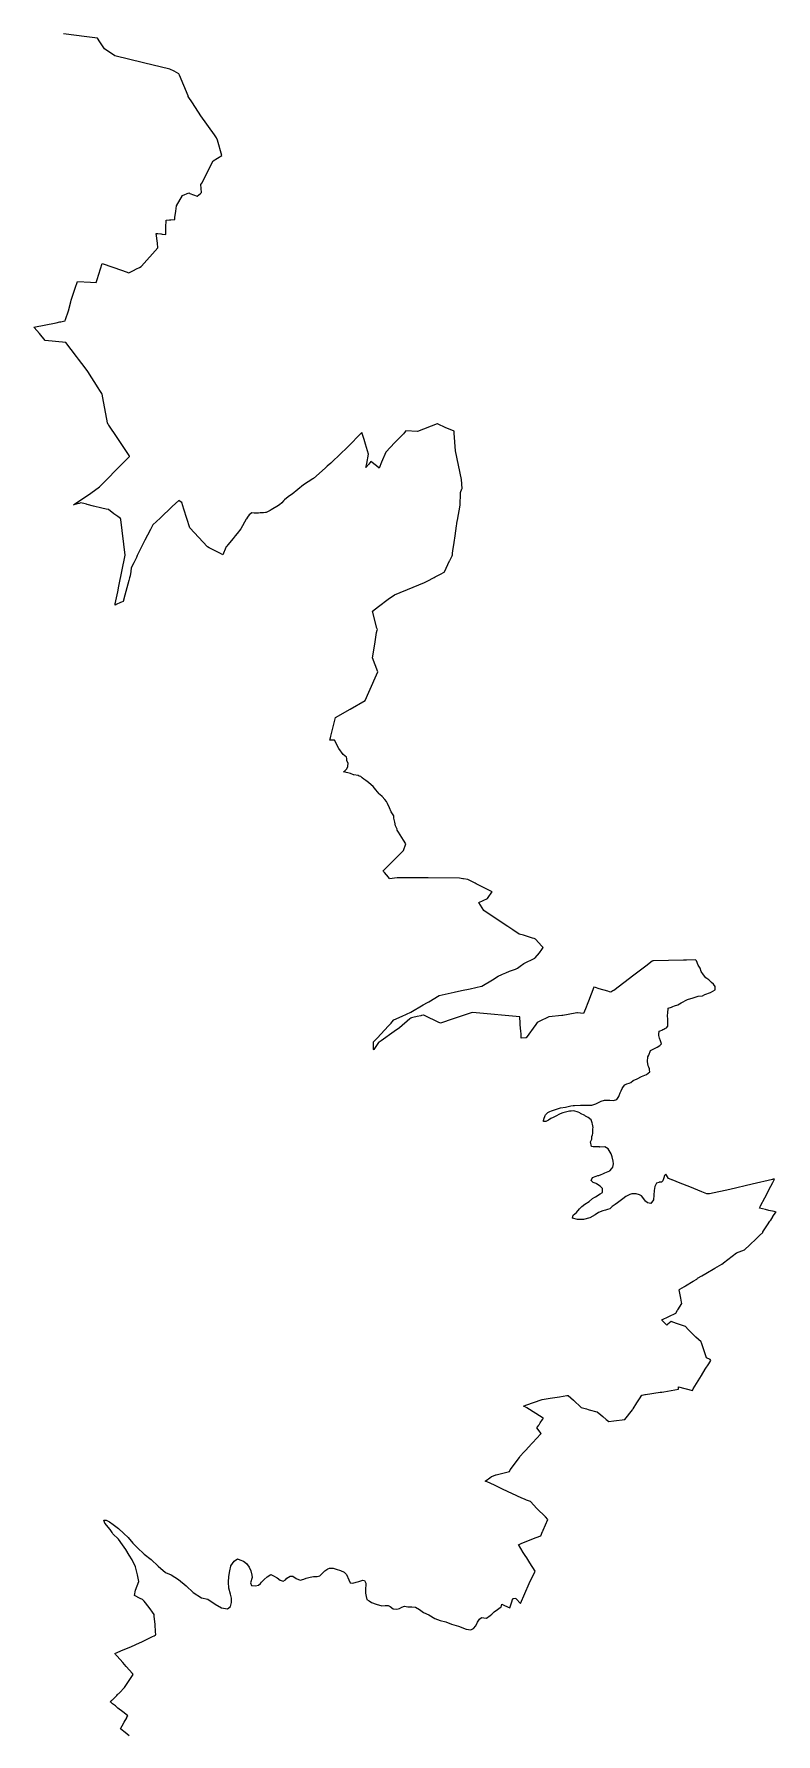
# Model space of a CAD drawing. Header units: metres. Extents: x 319750 to 415268, y 1725605 to 1842937.
# Drawn here: x 375257 to 388463, y 1782412 to 1812675 of the extents above; entities that cross this region are included whole.
import ezdxf

# ---------------------------------------------------------------- set-up
doc = ezdxf.new("R2010")
doc.units = ezdxf.units.M
doc.header["$MEASUREMENT"] = 0
doc.layers.add('DISTRICT BOUNDRY', color=86, linetype='Continuous')

msp = doc.modelspace()

# ---------------------------------------------------------------- linework, layer by layer
at = {"layer": 'DISTRICT BOUNDRY'}
msp.add_polyline3d([(376949, 1782377, 0), (376877, 1782439, 0), (376856, 1782456, 0), (376828, 1782480, 0), (376797, 1782506, 0), (376825, 1782556, 0), (376864, 1782625, 0), (376907, 1782701, 0), (376912, 1782710, 0), (376927, 1782736, 0), (376920, 1782741, 0), (376838, 1782805, 0), (376752, 1782874, 0), (376728, 1782894, 0), (376705, 1782912, 0), (376655, 1782952, 0), (376632, 1782971, 0), (376614, 1782986, 0), (376625, 1782997, 0), (376636, 1783006, 0), (376643, 1783013, 0), (376655, 1783023, 0), (376729, 1783099, 0), (376745, 1783116, 0), (376755, 1783127, 0), (376765, 1783136, 0), (376776, 1783148, 0), (376869, 1783241, 0), (377019, 1783474, 0), (377008, 1783487, 0), (376900, 1783613, 0), (376839, 1783685, 0), (376736, 1783798, 0), (376724, 1783811, 0), (376708, 1783828, 0), (376700, 1783837, 0), (376693, 1783845, 0), (376843, 1783912, 0), (376980, 1783966, 0), (377072, 1784006, 0), (377134, 1784033, 0), (377175, 1784052, 0), (377212, 1784069, 0), (377364, 1784147, 0), (377397, 1784162, 0), (377416, 1784171, 0), (377421, 1784176, 0), (377424, 1784178, 0), (377420, 1784236, 0), (377412, 1784354, 0), (377411, 1784366, 0), (377407, 1784411, 0), (377397, 1784509, 0), (377395, 1784535, 0), (377393, 1784538, 0), (377364, 1784580, 0), (377324, 1784638, 0), (377241, 1784746, 0), (377218, 1784775, 0), (377213, 1784782, 0), (377191, 1784809, 0), (377149, 1784825, 0), (377046, 1784879, 0), (377065, 1784972, 0), (377096, 1785052, 0), (377123, 1785130, 0), (377097, 1785243, 0), (377064, 1785391, 0), (377007, 1785512, 0), (376949, 1785597, 0), (376889, 1785697, 0), (376834, 1785782, 0), (376760, 1785882, 0), (376659, 1785975, 0), (376646, 1785998, 0), (376615, 1786052, 0), (376520, 1786164, 0), (376498, 1786217, 0), (376544, 1786216, 0), (376602, 1786187, 0), (376665, 1786140, 0), (376758, 1786071, 0), (376856, 1785980, 0), (376933, 1785912, 0), (377014, 1785807, 0), (377093, 1785730, 0), (377216, 1785613, 0), (377343, 1785517, 0), (377466, 1785403, 0), (377600, 1785290, 0), (377699, 1785246, 0), (377831, 1785163, 0), (377967, 1785050, 0), (378088, 1784931, 0), (378236, 1784836, 0), (378353, 1784815, 0), (378480, 1784723, 0), (378596, 1784657, 0), (378701, 1784642, 0), (378757, 1784681, 0), (378774, 1784754, 0), (378771, 1784829, 0), (378757, 1784902, 0), (378724, 1785007, 0), (378719, 1785114, 0), (378722, 1785219, 0), (378741, 1785319, 0), (378761, 1785402, 0), (378761, 1785402, 0), (378762, 1785408, 0), (378820, 1785492, 0), (378877, 1785528, 0), (378923, 1785514, 0), (378984, 1785491, 0), (379038, 1785449, 0), (379087, 1785382, 0), (379118, 1785318, 0), (379133, 1785237, 0), (379137, 1785200, 0), (379113, 1785103, 0), (379130, 1785056, 0), (379197, 1785049, 0), (379255, 1785060, 0), (379288, 1785090, 0), (379308, 1785115, 0), (379356, 1785165, 0), (379406, 1785213, 0), (379470, 1785250, 0), (379522, 1785225, 0), (379582, 1785190, 0), (379641, 1785151, 0), (379689, 1785135, 0), (379731, 1785157, 0), (379755, 1785189, 0), (379819, 1785220, 0), (379866, 1785221, 0), (379925, 1785181, 0), (379992, 1785152, 0), (380058, 1785168, 0), (380101, 1785186, 0), (380172, 1785206, 0), (380229, 1785215, 0), (380299, 1785216, 0), (380345, 1785228, 0), (380382, 1785265, 0), (380431, 1785315, 0), (380484, 1785355, 0), (380518, 1785366, 0), (380579, 1785367, 0), (380636, 1785349, 0), (380710, 1785324, 0), (380777, 1785294, 0), (380821, 1785251, 0), (380860, 1785156, 0), (380886, 1785105, 0), (380933, 1785096, 0), (380990, 1785114, 0), (381039, 1785129, 0), (381111, 1785150, 0), (381141, 1785142, 0), (381163, 1785099, 0), (381164, 1785058, 0), (381157, 1785010, 0), (381156, 1784920, 0), (381168, 1784863, 0), (381178, 1784805, 0), (381221, 1784780, 0), (381266, 1784751, 0), (381344, 1784722, 0), (381449, 1784696, 0), (381506, 1784697, 0), (381559, 1784702, 0), (381596, 1784681, 0), (381651, 1784639, 0), (381715, 1784634, 0), (381760, 1784647, 0), (381805, 1784669, 0), (381851, 1784686, 0), (381912, 1784679, 0), (381982, 1784677, 0), (382049, 1784670, 0), (382119, 1784626, 0), (382187, 1784578, 0), (382283, 1784535, 0), (382392, 1784466, 0), (382483, 1784434, 0), (382587, 1784412, 0), (382689, 1784368, 0), (382814, 1784329, 0), (382948, 1784280, 0), (383031, 1784266, 0), (383079, 1784290, 0), (383123, 1784336, 0), (383149, 1784403, 0), (383185, 1784459, 0), (383223, 1784489, 0), (383262, 1784479, 0), (383308, 1784473, 0), (383377, 1784519, 0), (383408, 1784546, 0), (383448, 1784587, 0), (383505, 1784629, 0), (383553, 1784663, 0), (383571, 1784672, 0), (383585, 1784722, 0), (383628, 1784702, 0), (383724, 1784657, 0), (383754, 1784745, 0), (383781, 1784823, 0), (383796, 1784825, 0), (383830, 1784830, 0), (383840, 1784819, 0), (383918, 1784736, 0), (384068, 1785091, 0), (384174, 1785312, 0), (384083, 1785457, 0), (384026, 1785547, 0), (383998, 1785590, 0), (383963, 1785642, 0), (383882, 1785783, 0), (383906, 1785793, 0), (383941, 1785807, 0), (384195, 1785909, 0), (384276, 1785942, 0), (384307, 1786015, 0), (384311, 1786022, 0), (384319, 1786042, 0), (384402, 1786233, 0), (384360, 1786281, 0), (384208, 1786425, 0), (384092, 1786550, 0), (384057, 1786562, 0), (384023, 1786574, 0), (383988, 1786590, 0), (383941, 1786610, 0), (383598, 1786772, 0), (383597, 1786772, 0), (383597, 1786772, 0), (383462, 1786834, 0), (383373, 1786875, 0), (383332, 1786893, 0), (383306, 1786905, 0), (383288, 1786913, 0), (383304, 1786923, 0), (383368, 1786971, 0), (383402, 1786997, 0), (383418, 1787003, 0), (383465, 1787020, 0), (383479, 1787025, 0), (383483, 1787026, 0), (383718, 1787084, 0), (383734, 1787116, 0), (383897, 1787335, 0), (383901, 1787351, 0), (383978, 1787434, 0), (384085, 1787548, 0), (384094, 1787558, 0), (384125, 1787591, 0), (384137, 1787604, 0), (384139, 1787606, 0), (384194, 1787664, 0), (384286, 1787762, 0), (384208, 1787863, 0), (384242, 1787912, 0), (384249, 1787923, 0), (384254, 1787930, 0), (384268, 1787951, 0), (384307, 1788008, 0), (384324, 1788033, 0), (384301, 1788047, 0), (384028, 1788218, 0), (383985, 1788242, 0), (383971, 1788250, 0), (383988, 1788256, 0), (384012, 1788264, 0), (384302, 1788367, 0), (384442, 1788389, 0), (384609, 1788415, 0), (384740, 1788436, 0), (384762, 1788439, 0), (384857, 1788353, 0), (384995, 1788227, 0), (385093, 1788198, 0), (385119, 1788190, 0), (385140, 1788184, 0), (385274, 1788146, 0), (385278, 1788145, 0), (385345, 1788092, 0), (385382, 1788062, 0), (385441, 1788013, 0), (385488, 1787975, 0), (385575, 1787986, 0), (385770, 1788012, 0), (385770, 1788012, 0), (385770, 1788012, 0), (385909, 1788185, 0), (385914, 1788194, 0), (385918, 1788200, 0), (385988, 1788308, 0), (386033, 1788377, 0), (386076, 1788443, 0), (386078, 1788444, 0), (386083, 1788445, 0), (386131, 1788453, 0), (386140, 1788454, 0), (386402, 1788498, 0), (386432, 1788500, 0), (386465, 1788505, 0), (386729, 1788549, 0), (386730, 1788593, 0), (386974, 1788529, 0), (386987, 1788554, 0), (387138, 1788797, 0), (387204, 1788905, 0), (387266, 1788999, 0), (387303, 1789063, 0), (387293, 1789078, 0), (387227, 1789106, 0), (387224, 1789107, 0), (387224, 1789107, 0), (387194, 1789200, 0), (387137, 1789376, 0), (387132, 1789389, 0), (387129, 1789395, 0), (387036, 1789478, 0), (386991, 1789524, 0), (386901, 1789613, 0), (386851, 1789664, 0), (386693, 1789720, 0), (386594, 1789756, 0), (386539, 1789707, 0), (386519, 1789690, 0), (386495, 1789715, 0), (386486, 1789724, 0), (386453, 1789756, 0), (386437, 1789776, 0), (386429, 1789785, 0), (386678, 1789906, 0), (386711, 1789957, 0), (386717, 1789966, 0), (386786, 1790075, 0), (386779, 1790100, 0), (386767, 1790171, 0), (386750, 1790261, 0), (386739, 1790320, 0), (386749, 1790329, 0), (386832, 1790377, 0), (386851, 1790389, 0), (386991, 1790474, 0), (387054, 1790512, 0), (387057, 1790515, 0), (387066, 1790524, 0), (387145, 1790571, 0), (387211, 1790609, 0), (387376, 1790704, 0), (387496, 1790774, 0), (387521, 1790793, 0), (387529, 1790799, 0), (387757, 1790980, 0), (387901, 1791029, 0), (387995, 1791123, 0), (388108, 1791228, 0), (388171, 1791288, 0), (388226, 1791339, 0), (388231, 1791353, 0), (388314, 1791478, 0), (388354, 1791540, 0), (388358, 1791549, 0), (388369, 1791562, 0), (388406, 1791617, 0), (388409, 1791627, 0), (388460, 1791699, 0), (388463, 1791704, 0), (388445, 1791708, 0), (388428, 1791712, 0), (388336, 1791733, 0), (388273, 1791748, 0), (388168, 1791774, 0), (388178, 1791795, 0), (388182, 1791802, 0), (388189, 1791816, 0), (388265, 1791958, 0), (388371, 1792163, 0), (388409, 1792231, 0), (388427, 1792267, 0), (388431, 1792275, 0), (388431, 1792275, 0), (388433, 1792283, 0), (388435, 1792290, 0), (388421, 1792289, 0), (388409, 1792287, 0), (388402, 1792285, 0), (388040, 1792198, 0), (387639, 1792106, 0), (387277, 1792028, 0), (387260, 1792027, 0), (387238, 1792027, 0), (387236, 1792027, 0), (387234, 1792028, 0), (387144, 1792064, 0), (386928, 1792151, 0), (386756, 1792220, 0), (386617, 1792275, 0), (386609, 1792278, 0), (386609, 1792279, 0), (386536, 1792309, 0), (386540, 1792310, 0), (386544, 1792312, 0), (386502, 1792378, 0), (386481, 1792352, 0), (386467, 1792312, 0), (386450, 1792259, 0), (386422, 1792236, 0), (386383, 1792233, 0), (386375, 1792231, 0), (386336, 1792219, 0), (386305, 1792160, 0), (386299, 1792121, 0), (386294, 1792089, 0), (386289, 1792004, 0), (386284, 1791922, 0), (386237, 1791857, 0), (386178, 1791865, 0), (386139, 1791896, 0), (386120, 1791923, 0), (386109, 1791938, 0), (386071, 1791993, 0), (386031, 1792013, 0), (385974, 1792031, 0), (385898, 1792028, 0), (385864, 1792014, 0), (385792, 1791982, 0), (385738, 1791939, 0), (385687, 1791903, 0), (385639, 1791870, 0), (385598, 1791840, 0), (385549, 1791803, 0), (385522, 1791778, 0), (385505, 1791761, 0), (385461, 1791747, 0), (385430, 1791739, 0), (385379, 1791725, 0), (385304, 1791694, 0), (385243, 1791656, 0), (385147, 1791599, 0), (385035, 1791571, 0), (384950, 1791570, 0), (384928, 1791570, 0), (384842, 1791595, 0), (384854, 1791649, 0), (384910, 1791695, 0), (384963, 1791762, 0), (385008, 1791805, 0), (385061, 1791846, 0), (385135, 1791890, 0), (385199, 1791945, 0), (385239, 1791967, 0), (385250, 1791974, 0), (385331, 1792030, 0), (385375, 1792052, 0), (385377, 1792122, 0), (385331, 1792162, 0), (385269, 1792207, 0), (385263, 1792211, 0), (385211, 1792230, 0), (385171, 1792265, 0), (385199, 1792316, 0), (385263, 1792342, 0), (385294, 1792352, 0), (385310, 1792357, 0), (385351, 1792375, 0), (385379, 1792386, 0), (385417, 1792401, 0), (385505, 1792438, 0), (385541, 1792480, 0), (385557, 1792500, 0), (385569, 1792560, 0), (385566, 1792607, 0), (385544, 1792685, 0), (385529, 1792741, 0), (385475, 1792829, 0), (385414, 1792866, 0), (385328, 1792861, 0), (385319, 1792862, 0), (385274, 1792864, 0), (385215, 1792863, 0), (385208, 1792865, 0), (385177, 1792872, 0), (385160, 1792953, 0), (385185, 1793002, 0), (385186, 1793019, 0), (385187, 1793048, 0), (385194, 1793080, 0), (385200, 1793105, 0), (385201, 1793124, 0), (385202, 1793154, 0), (385205, 1793185, 0), (385208, 1793208, 0), (385198, 1793270, 0), (385191, 1793291, 0), (385171, 1793345, 0), (385120, 1793384, 0), (385075, 1793410, 0), (385059, 1793420, 0), (384986, 1793460, 0), (384969, 1793469, 0), (384942, 1793483, 0), (384867, 1793507, 0), (384817, 1793502, 0), (384786, 1793498, 0), (384667, 1793468, 0), (384624, 1793453, 0), (384532, 1793406, 0), (384494, 1793387, 0), (384456, 1793367, 0), (384412, 1793341, 0), (384365, 1793313, 0), (384341, 1793314, 0), (384323, 1793315, 0), (384326, 1793331, 0), (384334, 1793377, 0), (384349, 1793405, 0), (384357, 1793422, 0), (384362, 1793432, 0), (384401, 1793473, 0), (384440, 1793495, 0), (384469, 1793506, 0), (384503, 1793519, 0), (384626, 1793558, 0), (384717, 1793573, 0), (384811, 1793594, 0), (384855, 1793600, 0), (384878, 1793602, 0), (384982, 1793604, 0), (385074, 1793608, 0), (385183, 1793608, 0), (385255, 1793631, 0), (385304, 1793651, 0), (385354, 1793680, 0), (385410, 1793697, 0), (385507, 1793696, 0), (385573, 1793692, 0), (385627, 1793710, 0), (385666, 1793760, 0), (385674, 1793781, 0), (385689, 1793826, 0), (385705, 1793861, 0), (385724, 1793903, 0), (385750, 1793938, 0), (385771, 1793966, 0), (385807, 1793984, 0), (385847, 1794000, 0), (385877, 1794012, 0), (385920, 1794047, 0), (385993, 1794078, 0), (386066, 1794116, 0), (386160, 1794155, 0), (386217, 1794198, 0), (386212, 1794233, 0), (386210, 1794251, 0), (386197, 1794282, 0), (386188, 1794305, 0), (386173, 1794385, 0), (386183, 1794468, 0), (386201, 1794498, 0), (386230, 1794577, 0), (386289, 1794612, 0), (386345, 1794641, 0), (386396, 1794670, 0), (386426, 1794701, 0), (386408, 1794751, 0), (386391, 1794797, 0), (386390, 1794801, 0), (386376, 1794848, 0), (386379, 1794869, 0), (386386, 1794921, 0), (386402, 1794929, 0), (386428, 1794943, 0), (386450, 1794952, 0), (386465, 1794959, 0), (386487, 1794972, 0), (386514, 1794986, 0), (386536, 1795011, 0), (386539, 1795015, 0), (386540, 1795066, 0), (386539, 1795095, 0), (386539, 1795124, 0), (386533, 1795206, 0), (386536, 1795244, 0), (386542, 1795333, 0), (386601, 1795353, 0), (386628, 1795364, 0), (386656, 1795376, 0), (386714, 1795395, 0), (386773, 1795431, 0), (386885, 1795486, 0), (386986, 1795520, 0), (387057, 1795542, 0), (387078, 1795545, 0), (387153, 1795555, 0), (387198, 1795574, 0), (387299, 1795615, 0), (387383, 1795662, 0), (387382, 1795704, 0), (387382, 1795718, 0), (387351, 1795759, 0), (387314, 1795792, 0), (387290, 1795814, 0), (387267, 1795835, 0), (387215, 1795871, 0), (387171, 1795927, 0), (387130, 1795986, 0), (387115, 1796046, 0), (387089, 1796083, 0), (387077, 1796099, 0), (387047, 1796175, 0), (387028, 1796194, 0), (386870, 1796190, 0), (386814, 1796188, 0), (386283, 1796175, 0), (386268, 1796173, 0), (386258, 1796168, 0), (386146, 1796082, 0), (385934, 1795920, 0), (385753, 1795782, 0), (385577, 1795647, 0), (385561, 1795639, 0), (385521, 1795618, 0), (385499, 1795625, 0), (385468, 1795634, 0), (385316, 1795680, 0), (385251, 1795700, 0), (385223, 1795709, 0), (385124, 1795458, 0), (385111, 1795426, 0), (385071, 1795323, 0), (385038, 1795240, 0), (384927, 1795250, 0), (384918, 1795249, 0), (384763, 1795221, 0), (384667, 1795204, 0), (384658, 1795203, 0), (384649, 1795202, 0), (384420, 1795178, 0), (384250, 1795095, 0), (384213, 1795076, 0), (384189, 1795042, 0), (384019, 1794803, 0), (384012, 1794803, 0), (384008, 1794803, 0), (383929, 1794800, 0), (383925, 1794857, 0), (383919, 1794944, 0), (383918, 1794952, 0), (383902, 1795179, 0), (383127, 1795248, 0), (383056, 1795254, 0), (382896, 1795200, 0), (382719, 1795141, 0), (382492, 1795065, 0), (382452, 1795084, 0), (382378, 1795119, 0), (382292, 1795160, 0), (382205, 1795202, 0), (382187, 1795210, 0), (382186, 1795211, 0), (382154, 1795203, 0), (382139, 1795199, 0), (382077, 1795184, 0), (382002, 1795166, 0), (381977, 1795160, 0), (381962, 1795156, 0), (381947, 1795143, 0), (381761, 1794982, 0), (381669, 1794917, 0), (381433, 1794751, 0), (381400, 1794728, 0), (381394, 1794724, 0), (381390, 1794721, 0), (381304, 1794595, 0), (381303, 1794593, 0), (381303, 1794593, 0), (381302, 1794598, 0), (381302, 1794711, 0), (381301, 1794734, 0), (381364, 1794801, 0), (381566, 1795018, 0), (381573, 1795026, 0), (381582, 1795036, 0), (381602, 1795057, 0), (381611, 1795067, 0), (381627, 1795084, 0), (381663, 1795123, 0), (381809, 1795191, 0), (381961, 1795262, 0), (382186, 1795392, 0), (382258, 1795433, 0), (382283, 1795448, 0), (382469, 1795561, 0), (382733, 1795617, 0), (382866, 1795645, 0), (383022, 1795679, 0), (383222, 1795722, 0), (383226, 1795722, 0), (383227, 1795723, 0), (383230, 1795724, 0), (383415, 1795839, 0), (383520, 1795905, 0), (383539, 1795912, 0), (383561, 1795922, 0), (383585, 1795932, 0), (383595, 1795936, 0), (383655, 1795962, 0), (383722, 1795991, 0), (383825, 1796029, 0), (383864, 1796044, 0), (383911, 1796081, 0), (383974, 1796131, 0), (384173, 1796225, 0), (384178, 1796227, 0), (384254, 1796318, 0), (384293, 1796377, 0), (384318, 1796414, 0), (384298, 1796435, 0), (384298, 1796436, 0), (384181, 1796559, 0), (384170, 1796570, 0), (384158, 1796574, 0), (384157, 1796574, 0), (384129, 1796582, 0), (383966, 1796630, 0), (383892, 1796651, 0), (383778, 1796727, 0), (383690, 1796785, 0), (383645, 1796815, 0), (383261, 1797069, 0), (383175, 1797213, 0), (383331, 1797288, 0), (383342, 1797305, 0), (383407, 1797398, 0), (383411, 1797405, 0), (383409, 1797406, 0), (383127, 1797549, 0), (383107, 1797559, 0), (383095, 1797566, 0), (382981, 1797624, 0), (382901, 1797636, 0), (382890, 1797637, 0), (382827, 1797647, 0), (382273, 1797651, 0), (381763, 1797655, 0), (381763, 1797655, 0), (381761, 1797654, 0), (381733, 1797652, 0), (381722, 1797651, 0), (381586, 1797638, 0), (381576, 1797650, 0), (381565, 1797664, 0), (381497, 1797747, 0), (381480, 1797768, 0), (381472, 1797778, 0), (381471, 1797778, 0), (381567, 1797874, 0), (381678, 1797986, 0), (381831, 1798139, 0), (381872, 1798257, 0), (381831, 1798323, 0), (381773, 1798417, 0), (381743, 1798466, 0), (381733, 1798483, 0), (381715, 1798512, 0), (381719, 1798518, 0), (381710, 1798541, 0), (381693, 1798581, 0), (381676, 1798647, 0), (381664, 1798716, 0), (381660, 1798756, 0), (381615, 1798828, 0), (381582, 1798901, 0), (381548, 1798979, 0), (381532, 1799015, 0), (381500, 1799046, 0), (381453, 1799101, 0), (381414, 1799136, 0), (381398, 1799151, 0), (381340, 1799218, 0), (381291, 1799278, 0), (381214, 1799347, 0), (381210, 1799351, 0), (381164, 1799386, 0), (381126, 1799412, 0), (381099, 1799434, 0), (381072, 1799458, 0), (381047, 1799466, 0), (381025, 1799473, 0), (380950, 1799486, 0), (380945, 1799487, 0), (380942, 1799487, 0), (380888, 1799509, 0), (380765, 1799543, 0), (380795, 1799564, 0), (380805, 1799574, 0), (380818, 1799586, 0), (380844, 1799629, 0), (380845, 1799643, 0), (380846, 1799695, 0), (380826, 1799734, 0), (380823, 1799776, 0), (380821, 1799802, 0), (380790, 1799825, 0), (380762, 1799850, 0), (380683, 1799953, 0), (380603, 1800105, 0), (380523, 1800105, 0), (380533, 1800145, 0), (380541, 1800176, 0), (380623, 1800510, 0), (380884, 1800658, 0), (381150, 1800810, 0), (381218, 1800959, 0), (381376, 1801320, 0), (381283, 1801572, 0), (381321, 1801815, 0), (381354, 1802023, 0), (381357, 1802040, 0), (381358, 1802047, 0), (381363, 1802061, 0), (381369, 1802076, 0), (381372, 1802077, 0), (381360, 1802099, 0), (381280, 1802403, 0), (381386, 1802482, 0), (381562, 1802612, 0), (381672, 1802693, 0), (382004, 1802828, 0), (382207, 1802911, 0), (382257, 1802937, 0), (382377, 1803001, 0), (382399, 1803013, 0), (382419, 1803024, 0), (382489, 1803061, 0), (382558, 1803097, 0), (382565, 1803102, 0), (382652, 1803297, 0), (382657, 1803304, 0), (382701, 1803387, 0), (382702, 1803388, 0), (382702, 1803392, 0), (382703, 1803399, 0), (382707, 1803429, 0), (382708, 1803435, 0), (382714, 1803477, 0), (382734, 1803620, 0), (382751, 1803744, 0), (382776, 1803917, 0), (382781, 1803955, 0), (382791, 1804011, 0), (382793, 1804022, 0), (382839, 1804289, 0), (382840, 1804313, 0), (382846, 1804477, 0), (382848, 1804512, 0), (382874, 1804577, 0), (382877, 1804587, 0), (382865, 1804747, 0), (382756, 1805253, 0), (382734, 1805569, 0), (382732, 1805603, 0), (382575, 1805672, 0), (382449, 1805727, 0), (382439, 1805733, 0), (382434, 1805736, 0), (382082, 1805596, 0), (381877, 1805609, 0), (381875, 1805609, 0), (381852, 1805583, 0), (381831, 1805558, 0), (381677, 1805400, 0), (381516, 1805229, 0), (381443, 1805052, 0), (381400, 1804948, 0), (381351, 1804986, 0), (381254, 1805064, 0), (381216, 1805019, 0), (381165, 1804959, 0), (381179, 1805031, 0), (381211, 1805193, 0), (381155, 1805374, 0), (381131, 1805455, 0), (381109, 1805526, 0), (381092, 1805580, 0), (380838, 1805319, 0), (380561, 1805059, 0), (380537, 1805037, 0), (380477, 1804981, 0), (380440, 1804947, 0), (380230, 1804762, 0), (380227, 1804760, 0), (380221, 1804756, 0), (380052, 1804652, 0), (379854, 1804484, 0), (379840, 1804477, 0), (379782, 1804435, 0), (379718, 1804384, 0), (379699, 1804364, 0), (379668, 1804329, 0), (379626, 1804291, 0), (379578, 1804265, 0), (379510, 1804221, 0), (379476, 1804203, 0), (379458, 1804194, 0), (379391, 1804156, 0), (379379, 1804155, 0), (379344, 1804150, 0), (379317, 1804150, 0), (379282, 1804149, 0), (379255, 1804147, 0), (379233, 1804146, 0), (379188, 1804145, 0), (379182, 1804146, 0), (379174, 1804147, 0), (379132, 1804152, 0), (379110, 1804134, 0), (379085, 1804114, 0), (379055, 1804073, 0), (379040, 1804045, 0), (379039, 1804044, 0), (379037, 1804041, 0), (379034, 1804037, 0), (378940, 1803864, 0), (378875, 1803785, 0), (378840, 1803743, 0), (378800, 1803694, 0), (378705, 1803579, 0), (378688, 1803559, 0), (378674, 1803541, 0), (378671, 1803534, 0), (378619, 1803402, 0), (378575, 1803425, 0), (378528, 1803449, 0), (378385, 1803524, 0), (378372, 1803530, 0), (378346, 1803544, 0), (378031, 1803884, 0), (377979, 1804049, 0), (377925, 1804218, 0), (377889, 1804332, 0), (377860, 1804353, 0), (377833, 1804373, 0), (377716, 1804262, 0), (377502, 1804058, 0), (377370, 1803939, 0), (377329, 1803853, 0), (377276, 1803752, 0), (377232, 1803664, 0), (377096, 1803391, 0), (377089, 1803376, 0), (377080, 1803358, 0), (377032, 1803263, 0), (376987, 1803174, 0), (376986, 1803169, 0), (376978, 1803109, 0), (376967, 1803027, 0), (376959, 1802995, 0), (376945, 1802944, 0), (376876, 1802685, 0), (376846, 1802574, 0), (376817, 1802562, 0), (376796, 1802552, 0), (376719, 1802519, 0), (376716, 1802518, 0), (376712, 1802516, 0), (376699, 1802510, 0), (376699, 1802510, 0), (376703, 1802528, 0), (376747, 1802747, 0), (376767, 1802843, 0), (376879, 1803400, 0), (376801, 1804030, 0), (376799, 1804048, 0), (376749, 1804085, 0), (376680, 1804136, 0), (376585, 1804208, 0), (376543, 1804218, 0), (376467, 1804236, 0), (376318, 1804272, 0), (376205, 1804299, 0), (376192, 1804303, 0), (376166, 1804309, 0), (376090, 1804327, 0), (376060, 1804319, 0), (376051, 1804316, 0), (375982, 1804297, 0), (375961, 1804291, 0), (376266, 1804503, 0), (376422, 1804611, 0), (376861, 1805056, 0), (376955, 1805152, 0), (376955, 1805152, 0), (376954, 1805158, 0), (376952, 1805173, 0), (376917, 1805224, 0), (376735, 1805492, 0), (376588, 1805710, 0), (376577, 1805726, 0), (376564, 1805753, 0), (376552, 1805817, 0), (376476, 1806229, 0), (376469, 1806267, 0), (376466, 1806271, 0), (376462, 1806277, 0), (376429, 1806329, 0), (376400, 1806374, 0), (376213, 1806666, 0), (376167, 1806732, 0), (376048, 1806889, 0), (376016, 1806931, 0), (375825, 1807183, 0), (375456, 1807220, 0), (375352, 1807343, 0), (375260, 1807453, 0), (375257, 1807456, 0), (375649, 1807536, 0), (375715, 1807549, 0), (375732, 1807553, 0), (375783, 1807563, 0), (375812, 1807569, 0), (375820, 1807591, 0), (375871, 1807746, 0), (375913, 1807907, 0), (375921, 1807937, 0), (375990, 1808150, 0), (376029, 1808268, 0), (376260, 1808256, 0), (376363, 1808250, 0), (376380, 1808302, 0), (376470, 1808590, 0), (376833, 1808463, 0), (376943, 1808425, 0), (377003, 1808455, 0), (377028, 1808467, 0), (377082, 1808494, 0), (377137, 1808521, 0), (377162, 1808534, 0), (377173, 1808539, 0), (377463, 1808871, 0), (377453, 1808949, 0), (377433, 1809124, 0), (377460, 1809121, 0), (377513, 1809115, 0), (377518, 1809115, 0), (377537, 1809113, 0), (377603, 1809106, 0), (377605, 1809228, 0), (377607, 1809358, 0), (377671, 1809364, 0), (377693, 1809366, 0), (377761, 1809371, 0), (377762, 1809378, 0), (377766, 1809408, 0), (377779, 1809519, 0), (377791, 1809618, 0), (377900, 1809801, 0), (378014, 1809845, 0), (378023, 1809842, 0), (378033, 1809838, 0), (378160, 1809788, 0), (378220, 1809836, 0), (378240, 1809853, 0), (378226, 1809996, 0), (378243, 1810019, 0), (378443, 1810415, 0), (378523, 1810464, 0), (378601, 1810511, 0), (378520, 1810787, 0), (378508, 1810827, 0), (378471, 1810878, 0), (378224, 1811216, 0), (378075, 1811450, 0), (378002, 1811565, 0), (377998, 1811574, 0), (377846, 1811940, 0), (377835, 1811967, 0), (377750, 1812011, 0), (377677, 1812049, 0), (377203, 1812164, 0), (376695, 1812288, 0), (376509, 1812410, 0), (376429, 1812535, 0), (376387, 1812601, 0), (376200, 1812624, 0), (375780, 1812675, 0)], dxfattribs=at)

doc.saveas('drawing.dxf')
